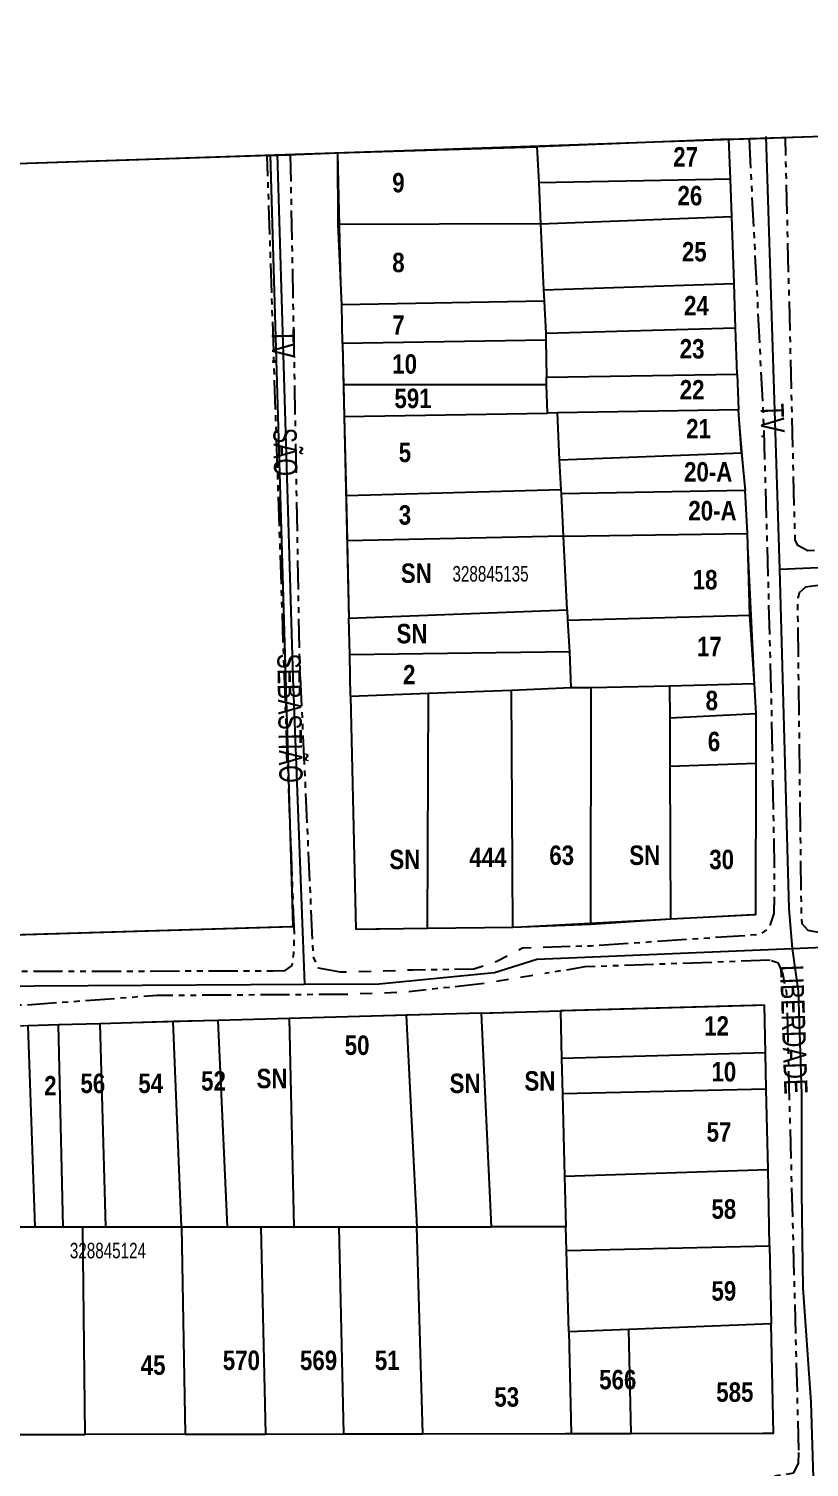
# Model space of a CAD drawing. Extents: x 204381 to 207261, y 4847713 to 4851061.
# Drawn here: x 204759.9 to 204860.2, y 4848769.2 to 4848954.1 of the extents above; entities that cross this region are included whole.
import ezdxf
from ezdxf.enums import TextEntityAlignment as Align

# ---------------------------------------------------------------- set-up
doc = ezdxf.new("R2010")
doc.units = 0
doc.header["$LTSCALE"] = 1.5
doc.header["$MEASUREMENT"] = 0
doc.linetypes.add('PHANTOMX2', pattern=[5, 2.5, -0.5, 0.5, -0.5, 0.5, -0.5])
for name, color, linetype in [('CD-MALHA-LOTES', 40, 'CONTINUOUS'), ('CD_TXT_QUADRA', 7, 'CONTINUOUS'), ('RU-QUADRAS', 210, 'CONTINUOUS'), ('SV-EIXO-RUA-N-PAV', 6, 'CONTINUOUS'), ('SV-RUA-NAO-PAV-S-GUIA-C-GUIA', 7, 'PHANTOMX2'), ('SV-TXT-RUA-N-PAV-S-GUIA-C-GUIA', 7, 'CONTINUOUS'), ('Th_NmrPort', 7, 'CONTINUOUS')]:
    doc.layers.add(name, color=color, linetype=linetype)
doc.styles.add('ARIAL', font='ARIAL.TTF')
doc.styles.get("Standard").update_dxf_attribs({"font": 'swisscbo.ttf'})

msp = doc.modelspace()

# ---------------------------------------------------------------- linework, layer by layer
at = {"layer": 'CD-MALHA-LOTES', "linetype": 'Continuous'}
for points in [[(204799.65, 4848938.19), (204825.23, 4848938.98)], [(204849.91, 4848939.93), (204825.23, 4848938.98)], [(204825.23, 4848938.98), (204825.49, 4848934.39)], [(204849.91, 4848939.93), (204866.09, 4848940.47)], [(204850.1, 4848934.84), (204849.91, 4848939.93)], [(204791, 4848937.86), (204692.01, 4848934.59)], [(204791, 4848937.86), (204799.65, 4848938.19)], [(204793.9, 4848838.73), (204791, 4848937.86)], [(204799.69, 4848928.99), (204799.65, 4848938.19)], [(204825.49, 4848934.39), (204850.1, 4848934.84)], [(204825.49, 4848934.39), (204825.7, 4848929.08)], [(204850.27, 4848930), (204850.1, 4848934.84)], [(204825.7, 4848929.08), (204850.27, 4848930)], [(204850.57, 4848921.39), (204850.27, 4848930)], [(204825.7, 4848929.08), (204799.69, 4848928.99)], [(204800.14, 4848918.64), (204799.69, 4848928.99)], [(204825.7, 4848929.08), (204826.08, 4848920.59)], [(204826.08, 4848920.59), (204850.57, 4848921.39)], [(204826.08, 4848920.59), (204826.17, 4848919.12)], [(204850.76, 4848915.64), (204850.57, 4848921.39)], [(204826.17, 4848919.12), (204800.14, 4848918.64)], [(204800.24, 4848913.69), (204800.14, 4848918.64)], [(204826.17, 4848919.12), (204826.37, 4848914.98)], [(204850.76, 4848915.64), (204826.37, 4848914.98)], [(204826.37, 4848914.98), (204826.37, 4848914.09)], [(204850.97, 4848909.75), (204850.76, 4848915.64)], [(204826.37, 4848914.09), (204800.24, 4848913.69)], [(204800.24, 4848913.69), (204800.36, 4848908.38)], [(204826.37, 4848914.09), (204826.46, 4848909.35)], [(204826.46, 4848909.35), (204850.97, 4848909.75)], [(204826.47, 4848908.37), (204826.46, 4848909.35)], [(204850.97, 4848909.75), (204851.13, 4848905.15)], [(204826.47, 4848908.37), (204800.36, 4848908.38)], [(204800.36, 4848908.38), (204800.46, 4848904.28)], [(204826.57, 4848904.73), (204826.47, 4848908.37)], [(204800.46, 4848904.28), (204826.57, 4848904.73)], [(204800.46, 4848904.28), (204800.69, 4848894.11)], [(204827.86, 4848904.75), (204826.57, 4848904.73)], [(204851.13, 4848905.15), (204827.86, 4848904.75)], [(204828.15, 4848898.74), (204827.86, 4848904.75)], [(204851.52, 4848899.61), (204851.13, 4848905.15)], [(204828.15, 4848898.74), (204851.52, 4848899.61)], [(204828.34, 4848894.88), (204828.15, 4848898.74)], [(204851.52, 4848899.61), (204852.01, 4848894.78)], [(204828.34, 4848894.88), (204800.69, 4848894.11)], [(204828.37, 4848894.34), (204828.34, 4848894.88)], [(204852.01, 4848894.78), (204828.37, 4848894.34)], [(204852.31, 4848889.27), (204852.01, 4848894.78)], [(204800.69, 4848894.11), (204800.82, 4848888.32)], [(204828.64, 4848888.89), (204828.37, 4848894.34)], [(204828.64, 4848888.89), (204800.82, 4848888.32)], [(204828.64, 4848888.89), (204852.31, 4848889.27)], [(204829.1, 4848879.44), (204828.64, 4848888.89)], [(204852.6, 4848878.73), (204852.31, 4848889.27)], [(204800.82, 4848888.32), (204801.04, 4848878.35)], [(204801.04, 4848878.35), (204829.1, 4848879.44)], [(204801.18, 4848873.63), (204801.04, 4848878.35)], [(204829.1, 4848879.44), (204829.17, 4848878.09)], [(204829.17, 4848878.09), (204852.6, 4848878.73)], [(204829.17, 4848878.09), (204829.4, 4848874.04)], [(204853.21, 4848869.94), (204852.6, 4848878.73)], [(204829.4, 4848874.04), (204801.18, 4848873.63)], [(204801.27, 4848868.28), (204801.18, 4848873.63)], [(204829.4, 4848874.04), (204829.59, 4848869.39)], [(204811.27, 4848868.67), (204801.27, 4848868.28)], [(204811.14, 4848838.52), (204811.27, 4848868.67)], [(204821.95, 4848869.07), (204811.27, 4848868.67)], [(204829.59, 4848869.39), (204821.95, 4848869.07)], [(204822.15, 4848838.62), (204821.95, 4848869.07)], [(204832.2, 4848869.42), (204829.59, 4848869.39)], [(204832.17, 4848839.02), (204832.2, 4848869.42)], [(204842.26, 4848869.63), (204832.2, 4848869.42)], [(204853.21, 4848869.94), (204842.26, 4848869.63)], [(204842.26, 4848869.63), (204842.29, 4848865.53)], [(204853.39, 4848866.12), (204853.21, 4848869.94)], [(204801.27, 4848868.28), (204801.95, 4848838.39)], [(204842.29, 4848865.53), (204853.39, 4848866.12)], [(204842.29, 4848865.53), (204842.29, 4848859.32)], [(204853.39, 4848859.71), (204853.39, 4848866.12)], [(204842.29, 4848859.32), (204853.39, 4848859.71)], [(204842.29, 4848859.32), (204842.4, 4848839.72)], [(204853.38, 4848840.28), (204853.39, 4848859.71)], [(204822.15, 4848838.62), (204832.17, 4848839.02)], [(204832.17, 4848839.02), (204842.4, 4848839.72)], [(204842.4, 4848839.72), (204853.38, 4848840.28)], [(204694.98, 4848835.78), (204793.9, 4848838.73)], [(204801.95, 4848838.39), (204811.14, 4848838.52)], [(204811.14, 4848838.52), (204822.15, 4848838.62)], [(204818.12, 4848827.59), (204828.25, 4848827.87)], [(204854.49, 4848828.6), (204828.25, 4848827.87)], [(204828.25, 4848827.87), (204828.4, 4848821.77)], [(204854.62, 4848822.5), (204854.49, 4848828.6)], [(204763.75, 4848826.08), (204759.85, 4848825.97)], [(204769.07, 4848826.23), (204763.75, 4848826.08)], [(204764.34, 4848800.09), (204763.75, 4848826.08)], [(204778.46, 4848826.49), (204769.07, 4848826.23)], [(204769.82, 4848800.09), (204769.07, 4848826.23)], [(204784.26, 4848826.65), (204778.46, 4848826.49)], [(204779.53, 4848800.09), (204778.46, 4848826.49)], [(204793.39, 4848826.9), (204784.26, 4848826.65)], [(204785.45, 4848800.09), (204784.26, 4848826.65)], [(204808.43, 4848827.32), (204793.39, 4848826.9)], [(204793.39, 4848826.9), (204793.97, 4848800.09)], [(204818.12, 4848827.59), (204808.43, 4848827.32)], [(204808.43, 4848827.32), (204809.79, 4848800.09)], [(204819.38, 4848800.09), (204818.12, 4848827.59)], [(204760.73, 4848800.09), (204759.85, 4848825.97)], [(204854.62, 4848822.5), (204828.4, 4848821.77)], [(204854.71, 4848817.83), (204854.62, 4848822.5)], [(204828.4, 4848821.77), (204828.52, 4848817.23)], [(204854.71, 4848817.83), (204828.52, 4848817.23)], [(204828.52, 4848817.23), (204828.79, 4848806.62)], [(204854.93, 4848807.5), (204854.71, 4848817.83)], [(204828.79, 4848806.62), (204854.93, 4848807.5)], [(204855.13, 4848797.66), (204854.93, 4848807.5)], [(204828.79, 4848806.62), (204828.96, 4848800.09)], [(204764.34, 4848800.09), (204766.87, 4848800.11)], [(204767.17, 4848773.43), (204766.87, 4848800.11)], [(204766.87, 4848800.11), (204769.82, 4848800.09)], [(204750.09, 4848800.09), (204760.73, 4848800.09)], [(204760.73, 4848800.09), (204764.34, 4848800.09)], [(204769.82, 4848800.09), (204779.53, 4848800.09)], [(204779.53, 4848800.09), (204780, 4848773.45)], [(204779.53, 4848800.09), (204785.45, 4848800.09)], [(204785.45, 4848800.09), (204789.73, 4848800.09)], [(204789.73, 4848800.09), (204790.32, 4848773.47)], [(204789.73, 4848800.09), (204793.97, 4848800.09)], [(204793.97, 4848800.09), (204799.79, 4848800.09)], [(204799.79, 4848800.09), (204809.79, 4848800.09)], [(204800.39, 4848773.49), (204799.79, 4848800.09)], [(204810.56, 4848773.5), (204809.79, 4848800.09)], [(204809.79, 4848800.09), (204819.38, 4848800.09)], [(204828.96, 4848800.09), (204819.38, 4848800.09)], [(204829.03, 4848797.08), (204828.96, 4848800.09)], [(204829.03, 4848797.08), (204855.13, 4848797.66)], [(204829.31, 4848786.61), (204829.03, 4848797.08)], [(204855.13, 4848797.66), (204855.34, 4848787.65)], [(204855.34, 4848787.65), (204837.04, 4848786.92)], [(204855.63, 4848773.58), (204855.34, 4848787.65)], [(204837.04, 4848786.92), (204829.31, 4848786.61)], [(204829.31, 4848786.61), (204829.64, 4848773.54)], [(204837.32, 4848773.55), (204837.04, 4848786.92)], [(204746.84, 4848773.4), (204767.17, 4848773.43)], [(204780, 4848773.45), (204767.17, 4848773.43)], [(204780, 4848773.45), (204790.32, 4848773.47)], [(204790.32, 4848773.47), (204800.39, 4848773.49)], [(204800.39, 4848773.49), (204810.56, 4848773.5)], [(204810.56, 4848773.5), (204829.64, 4848773.54)], [(204829.64, 4848773.54), (204837.32, 4848773.55)], [(204837.32, 4848773.55), (204855.63, 4848773.58)]]:
    msp.add_lwpolyline(points, dxfattribs=at)
at = {"layer": 'RU-QUADRAS', "color": 6, "linetype": 'Continuous', "const_width": 0.18}
msp.add_lwpolyline([(205626.68, 4849263.83, 0.003316), (205455.52, 4849138.96, -0.006198), (205391.26, 4849093.28), (205267.37, 4849003.05), (205274.12, 4848994.14), (205244.28, 4848988.93), (205236.59, 4848981.24), (205230.12, 4848969.82), (205228.71, 4848951.19, -0.014912), (205229.95, 4848914.23), (205223.45, 4848913.67), (205188.8, 4848912.12), (205160.91, 4848911.86), (205161.37, 4848950.34), (204691.99, 4848934.59), (204689.56, 4849036.86), (204682.04, 4849310.52, 0.006191)], format="xyb", dxfattribs=at)
for points in [[(204799.65, 4848938.19), (204849.91, 4848939.93), (204851.13, 4848905.15), (204852.01, 4848894.78), (204853.39, 4848866.12), (204853.38, 4848840.28), (204822.15, 4848838.62), (204801.95, 4848838.39)], [(204691.99, 4848934.59), (204791, 4848937.86), (204793.9, 4848838.73), (204694.98, 4848835.78)], [(204688.6, 4848791.54), (204691.91, 4848791.62), (204690.32, 4848824.04), (204854.49, 4848828.6), (204855.63, 4848773.58), (204689.46, 4848773.3)]]:
    msp.add_lwpolyline(points, close=True, dxfattribs=at)
at = {"layer": 'SV-EIXO-RUA-N-PAV', "flags": 128}
for points in [[(204674.43, 4848829.35), (204711.88, 4848830.8), (204795.33, 4848831.31), (204804.96, 4848831.37), (204819.79, 4848832.8), (204825.21, 4848834.51), (204858.08, 4848835.89), (204865.97, 4848836.22), (204922.23, 4848836.45), (204982.15, 4848837.83), (205042.21, 4848838.68), (205042.21, 4848838.68), (205100.66, 4848840.07), (205142.51, 4848841.07), (205151.63, 4848841.92), (205156.77, 4848844.2), (205160.19, 4848849.05), (205160.47, 4848858.46), (205158.19, 4848876.42), (205156.77, 4848896.37), (205156.88, 4848907.44), (205157.34, 4848950.25)], [(204674.43, 4848829.35), (204711.88, 4848830.8), (204795.33, 4848831.31), (204804.96, 4848831.37), (204819.79, 4848832.8), (204825.21, 4848834.51), (204858.08, 4848835.89), (204865.97, 4848836.22), (204922.23, 4848836.45), (204982.15, 4848837.83), (205042.21, 4848838.68), (205042.21, 4848838.68), (205100.66, 4848840.07), (205142.51, 4848841.07), (205151.63, 4848841.92), (205156.77, 4848844.2), (205160.19, 4848849.05), (205160.47, 4848858.46), (205158.19, 4848876.42), (205156.77, 4848896.37), (205156.88, 4848907.44), (205157.34, 4848950.25)], [(204860.78, 4848767.84), (204860.48, 4848777.58), (204859.44, 4848792.25), (204859.29, 4848804.6), (204859.29, 4848817.15), (204858.84, 4848830.43), (204858.08, 4848835.89), (204857.67, 4848840.98), (204856.43, 4848884.67), (204854.71, 4848940.28)], [(204860.78, 4848767.84), (204860.48, 4848777.58), (204859.44, 4848792.25), (204859.29, 4848804.6), (204859.29, 4848817.15), (204858.84, 4848830.43), (204858.08, 4848835.89), (204857.67, 4848840.98), (204856.43, 4848884.67), (204854.71, 4848940.28)], [(204791.85, 4848938), (204793.85, 4848870.71), (204795.33, 4848831.31)], [(204791.85, 4848938), (204793.85, 4848870.71), (204795.33, 4848831.31)], [(204856.43, 4848884.67), (204920.73, 4848887.46)], [(204856.43, 4848884.67), (204920.73, 4848887.46)]]:
    msp.add_lwpolyline(points, dxfattribs=at)
at = {"layer": 'SV-RUA-NAO-PAV-S-GUIA-C-GUIA', "flags": 128}
for points in [[(204852.49, 4848939.96), (204854.39, 4848902.75), (204855.31, 4848869.23), (204855.74, 4848846.27), (204855.7, 4848840.4), (204855.08, 4848838.55), (204853.85, 4848837.68), (204852.24, 4848837.56), (204832.13, 4848836.21), (204826.04, 4848836.03)], [(204852.49, 4848939.96), (204854.39, 4848902.75), (204855.31, 4848869.23), (204855.74, 4848846.27), (204855.7, 4848840.4), (204855.08, 4848838.55), (204853.85, 4848837.68), (204852.24, 4848837.56), (204832.13, 4848836.21), (204826.04, 4848836.03)], [(204917.85, 4848892.91), (204918.06, 4848890.64), (204917.14, 4848889.58), (204914.6, 4848889.29), (204908.37, 4848888.91), (204902.51, 4848888.65), (204896.12, 4848888.36), (204890.81, 4848888.25), (204879.73, 4848887.87), (204868.19, 4848887.39), (204860.04, 4848887.04), (204858.77, 4848887.72), (204858.42, 4848888.42), (204857.16, 4848940.13), (204852.49, 4848939.96)], [(204917.85, 4848892.91), (204918.06, 4848890.64), (204917.14, 4848889.58), (204914.6, 4848889.29), (204908.37, 4848888.91), (204902.51, 4848888.65), (204896.12, 4848888.36), (204890.81, 4848888.25), (204879.73, 4848887.87), (204868.19, 4848887.39), (204860.04, 4848887.04), (204858.77, 4848887.72), (204858.42, 4848888.42), (204857.16, 4848940.13), (204852.49, 4848939.96)], [(204678.61, 4848834.09), (204679.65, 4848833.28), (204681.63, 4848832.29), (204684.06, 4848831.74), (204686.62, 4848831.65), (204729.58, 4848832.98), (204765.77, 4848832.98), (204791.32, 4848833.03), (204792.87, 4848833.06), (204793.75, 4848833.72), (204793.97, 4848835.26), (204794.05, 4848837.77), (204792.77, 4848870.89), (204790.56, 4848937.81)], [(204678.61, 4848834.09), (204679.65, 4848833.28), (204681.63, 4848832.29), (204684.06, 4848831.74), (204686.62, 4848831.65), (204729.58, 4848832.98), (204765.77, 4848832.98), (204791.32, 4848833.03), (204792.87, 4848833.06), (204793.75, 4848833.72), (204793.97, 4848835.26), (204794.05, 4848837.77), (204792.77, 4848870.89), (204790.56, 4848937.81)], [(204800.76, 4848832.87), (204799.97, 4848832.84), (204797.17, 4848833.36), (204796.53, 4848834.71), (204796.35, 4848837.91), (204794.73, 4848873.23), (204793.57, 4848937.91), (204790.56, 4848937.81)], [(204800.76, 4848832.87), (204799.97, 4848832.84), (204797.17, 4848833.36), (204796.53, 4848834.71), (204796.35, 4848837.91), (204794.73, 4848873.23), (204793.57, 4848937.91), (204790.56, 4848937.81)], [(204824.47, 4848835.98), (204823.38, 4848835.95), (204822.91, 4848835.7)], [(204824.47, 4848835.98), (204823.38, 4848835.95), (204822.91, 4848835.7)], [(204818.32, 4848833.63), (204817.12, 4848833.22), (204809.27, 4848833.11), (204808.61, 4848833.09)], [(204818.32, 4848833.63), (204817.12, 4848833.22), (204809.27, 4848833.11), (204808.61, 4848833.09)], [(204821.39, 4848834.9), (204820.17, 4848834.26), (204819.86, 4848834.15)], [(204821.39, 4848834.9), (204820.17, 4848834.26), (204819.86, 4848834.15)], [(204855.21, 4848834.38), (204831.37, 4848833.52), (204826.24, 4848832.67)], [(204855.21, 4848834.38), (204831.37, 4848833.52), (204826.24, 4848832.67)], [(204858.9, 4848771.39), (204857.35, 4848830.11), (204856.82, 4848832.68), (204856.27, 4848834.01), (204855.21, 4848834.38)], [(204858.9, 4848771.39), (204857.35, 4848830.11), (204856.82, 4848832.68), (204856.27, 4848834.01), (204855.21, 4848834.38)], [(204803.9, 4848832.95), (204802.33, 4848832.91)], [(204803.9, 4848832.95), (204802.33, 4848832.91)], [(204807.04, 4848833.04), (204805.47, 4848833)], [(204807.04, 4848833.04), (204805.47, 4848833)], [(204821.57, 4848831.9), (204820.01, 4848831.65)], [(204821.57, 4848831.9), (204820.01, 4848831.65)], [(204824.68, 4848832.42), (204823.12, 4848832.16)], [(204824.68, 4848832.42), (204823.12, 4848832.16)], [(204800.93, 4848830), (204800.75, 4848829.99), (204776.4, 4848829.84), (204759.65, 4848828.61), (204752.4, 4848828.64), (204744.84, 4848829.95), (204729.11, 4848829.48), (204704.01, 4848828.93), (204686.53, 4848827.1), (204682.81, 4848825.62), (204680.84, 4848824.38), (204678.86, 4848822.4)], [(204800.93, 4848830), (204800.75, 4848829.99), (204776.4, 4848829.84), (204759.65, 4848828.61), (204752.4, 4848828.64), (204744.84, 4848829.95), (204729.11, 4848829.48), (204704.01, 4848828.93), (204686.53, 4848827.1), (204682.81, 4848825.62), (204680.84, 4848824.38), (204678.86, 4848822.4)], [(204804.07, 4848830.11), (204802.5, 4848830.05)], [(204804.07, 4848830.11), (204802.5, 4848830.05)], [(204807.21, 4848830.22), (204805.64, 4848830.16)], [(204807.21, 4848830.22), (204805.64, 4848830.16)], [(204818.45, 4848831.41), (204808.78, 4848830.31)], [(204818.45, 4848831.41), (204808.78, 4848830.31)], [(204849.86, 4848767.38), (204851.17, 4848767.41), (204858.27, 4848768.47), (204858.85, 4848769.71), (204858.9, 4848771.39)], [(204849.86, 4848767.38), (204851.17, 4848767.41), (204858.27, 4848768.47), (204858.85, 4848769.71), (204858.9, 4848771.39)]]:
    msp.add_lwpolyline(points, dxfattribs=at)
msp.add_lwpolyline([(204918.8, 4848838.38), (204919.47, 4848838.95), (204920.24, 4848841.97), (204920.21, 4848850.48), (204920.21, 4848858.94), (204920.24, 4848864.77), (204920.16, 4848874.3), (204920.16, 4848880.14), (204920.16, 4848883.47), (204918.66, 4848885.3), (204914.76, 4848885.49), (204908.52, 4848885.11), (204902.94, 4848885.02), (204896.14, 4848884.36), (204890.84, 4848884.45), (204879.88, 4848884.07), (204868.44, 4848883.6), (204859.74, 4848882.35), (204858.95, 4848881.61), (204858.71, 4848880.67), (204859.2, 4848840.16), (204859.29, 4848839.1), (204860.03, 4848838.24), (204861.39, 4848838), (204896.35, 4848839.35), (204899.74, 4848839.04), (204905.58, 4848838.71), (204914.08, 4848838.32)], close=True, dxfattribs=at)
msp.add_lwpolyline([(204918.8, 4848838.38), (204919.47, 4848838.95), (204920.24, 4848841.97), (204920.21, 4848850.48), (204920.21, 4848858.94), (204920.24, 4848864.77), (204920.16, 4848874.3), (204920.16, 4848880.14), (204920.16, 4848883.47), (204918.66, 4848885.3), (204914.76, 4848885.49), (204908.52, 4848885.11), (204902.94, 4848885.02), (204896.14, 4848884.36), (204890.84, 4848884.45), (204879.88, 4848884.07), (204868.44, 4848883.6), (204859.74, 4848882.35), (204858.95, 4848881.61), (204858.71, 4848880.67), (204859.2, 4848840.16), (204859.29, 4848839.1), (204860.03, 4848838.24), (204861.39, 4848838), (204896.35, 4848839.35), (204899.74, 4848839.04), (204905.58, 4848838.71), (204914.08, 4848838.32)], close=True, dxfattribs=at)

# ---------------------------------------------------------------- texts
at = {"layer": 'CD_TXT_QUADRA', "color": 7, "linetype": 'Continuous', "style": 'ARIAL', "width": 0.7}
for s, p in [('328845135', (204814.37, 4848883.07)), ('328845124', (204765.19, 4848796.06))]:
    msp.add_text(s, height=2, dxfattribs=at).set_placement(p)
at = {"layer": 'SV-TXT-RUA-N-PAV-S-GUIA-C-GUIA', "style": 'ARIAL', "width": 0.7}
for s, rotation, p in [('TV.          SÃO                            SEBASTIÃO', 271, (204791.11, 4848915.51)), ('TV.          SÃO                            SEBASTIÃO', 271, (204791.11, 4848915.51)), ('TV.                                                                                   LIBERDADE', 272, (204853.94, 4848905.89)), ('TV.                                                                                   LIBERDADE', 272, (204853.94, 4848905.89))]:
    msp.add_text(s, height=3, rotation=rotation, dxfattribs=at).set_placement(p)
at = {"layer": 'Th_NmrPort', "color": 1}
for s, p in [('27', (204842.75, 4848937.68)), ('9', (204806.63, 4848934.36)), ('26', (204843.3, 4848932.69)), ('25', (204843.86, 4848925.48)), ('8', (204806.63, 4848924.09)), ('24', (204844.14, 4848918.54)), ('7', (204806.63, 4848916.05)), ('23', (204843.58, 4848913)), ('10', (204806.63, 4848911.05)), ('591', (204806.91, 4848906.62)), ('22', (204843.58, 4848907.73)), ('21', (204844.41, 4848902.73)), ('5', (204807.46, 4848899.68)), ('20-A', (204844.14, 4848897.18)), ('3', (204807.46, 4848891.64)), ('20-A', (204844.69, 4848892.19)), ('SN', (204807.74, 4848884.15)), ('18', (204845.25, 4848883.31)), ('SN', (204807.18, 4848876.38)), ('17', (204845.8, 4848874.72)), ('2', (204808.02, 4848871.11)), ('8', (204846.91, 4848867.78)), ('6', (204847.19, 4848862.51)), ('SN', (204806.26, 4848847.35)), ('444', (204816.54, 4848847.61)), ('63', (204826.82, 4848847.89)), ('SN', (204837.1, 4848847.89)), ('30', (204847.38, 4848847.34)), ('12', (204846.73, 4848825.94)), ('50', (204800.52, 4848823.46)), ('SN', (204789.19, 4848819.18)), ('10', (204847.66, 4848820.05)), ('2', (204761.89, 4848818.25)), ('56', (204766.55, 4848818.56)), ('54', (204773.99, 4848818.56)), ('52', (204782.06, 4848818.87)), ('SN', (204814, 4848818.56)), ('SN', (204823.62, 4848818.87)), ('57', (204847.04, 4848812.31)), ('58', (204847.66, 4848802.4)), ('59', (204847.66, 4848791.87)), ('45', (204774.3, 4848782.33)), ('570', (204784.85, 4848782.95)), ('569', (204794.77, 4848782.95)), ('51', (204804.39, 4848782.95)), ('566', (204833.23, 4848780.47)), ('585', (204848.28, 4848778.86)), ('53', (204819.75, 4848778.24))]:
    msp.add_text(s, height=2.5, dxfattribs=at).set_placement(p, align=Align.MIDDLE_LEFT)

doc.saveas('drawing.dxf')
